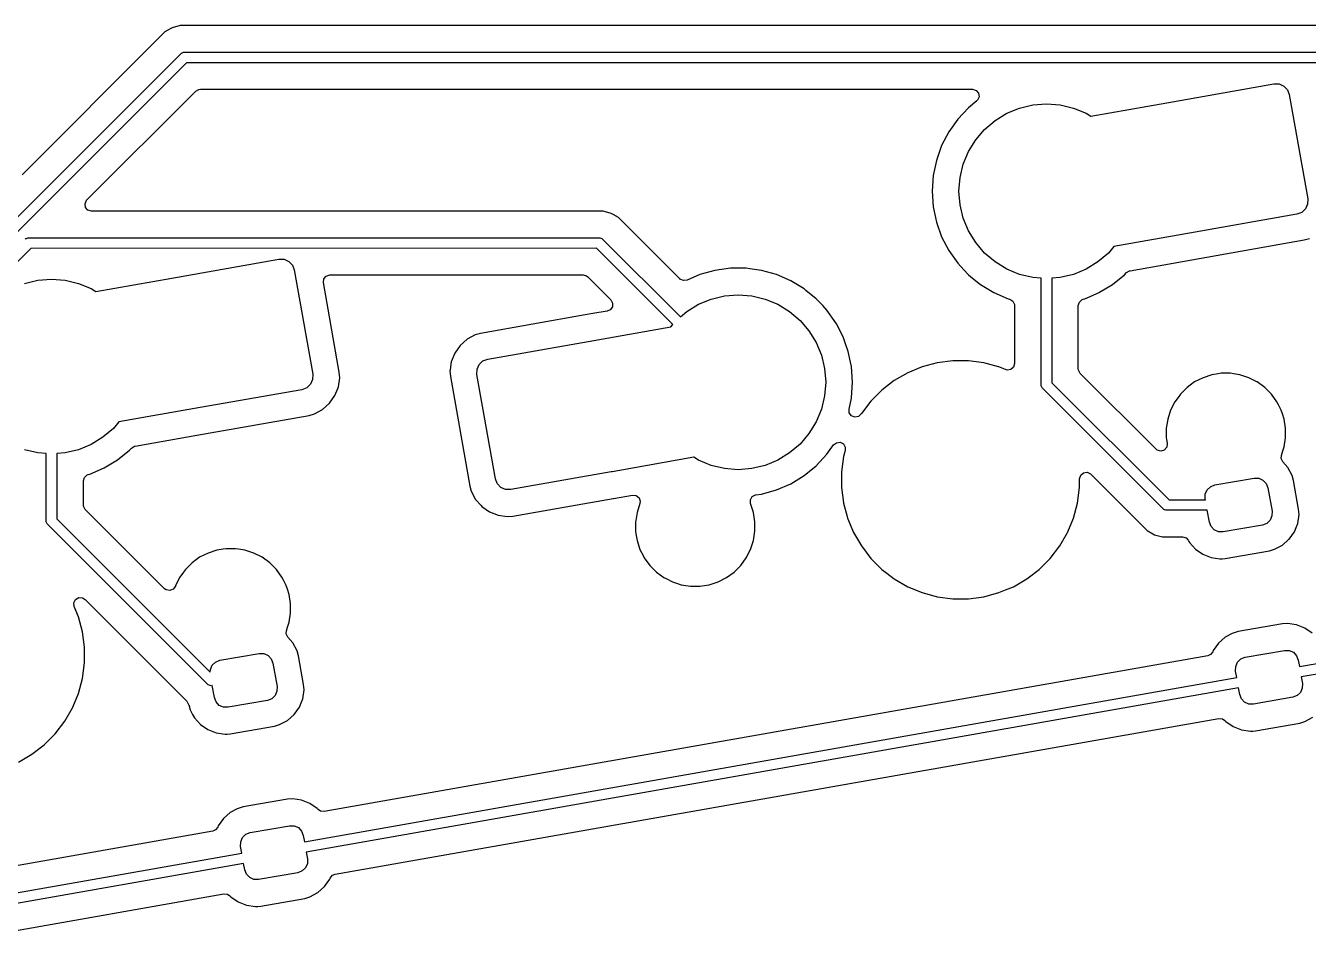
# Model space of a CAD drawing. Header units: millimetres. Extents: x 46 to 4458, y 59 to 1499.
# Drawn here: x 1895.84 to 1920.02, y 873.28 to 890.73 of the extents above; entities that cross this region are included whole.
import ezdxf

# ---------------------------------------------------------------- set-up
doc = ezdxf.new("R2010")
doc.units = ezdxf.units.MM
doc.layers.add('BLACK', color=7, linetype='Continuous')

msp = doc.modelspace()

# ---------------------------------------------------------------- linework, layer by layer
at = {"layer": 'BLACK', "linetype": 'Continuous'}
for p, q in [((1898.39933, 890.54836), (1898.34963, 890.49865)), ((1898.46143, 890.61046), (1898.39933, 890.54836)), ((1898.57456, 890.67577), (1898.46143, 890.61046)), ((1898.46143, 890.61046), (1898.46143, 890.61046)), ((1898.59836, 890.68951), (1898.57456, 890.67577)), ((1898.57456, 890.67577), (1898.57456, 890.67577)), ((1898.75109, 890.73044), (1898.59836, 890.68951)), ((1898.59836, 890.68951), (1898.59836, 890.68951)), ((1925.12639, 890.73044), (1898.75109, 890.73044)), ((1898.34963, 890.49865), (1895.76722, 887.91624)), ((1898.34963, 890.49865), (1898.34963, 890.49865)), ((1893.39142, 884.82994), (1898.75944, 890.20065)), ((1898.86888, 890.02994), (1893.50086, 884.65923)), ((1898.75944, 890.20065), (1898.77459, 890.21308)), ((1898.77459, 890.21308), (1898.78515, 890.21746)), ((1898.78515, 890.21746), (1898.81064, 890.22802)), ((1898.81064, 890.22802), (1925.21306, 890.22994)), ((1925.16975, 890.03185), (1898.86888, 890.02994)), ((1917.35316, 889.27685), (1919.37201, 889.63282)), ((1919.37201, 889.63282), (1919.46953, 889.6307)), ((1919.46953, 889.6307), (1919.55882, 889.59141)), ((1919.55882, 889.59141), (1919.62627, 889.52095)), ((1896.99073, 887.44128), (1899.04256, 889.49312)), ((1899.04256, 889.49312), (1899.10389, 889.5266)), ((1899.10389, 889.5266), (1899.13024, 889.52944)), ((1899.13024, 889.52944), (1913.6896, 889.52944)), ((1913.76785, 889.30925), (1913.61232, 889.18271)), ((1913.6896, 889.52944), (1913.75664, 889.50975)), ((1913.75664, 889.50975), (1913.80239, 889.45695)), ((1913.78331, 889.32423), (1913.76785, 889.30925)), ((1913.81234, 889.38779), (1913.78331, 889.32423)), ((1913.80239, 889.45695), (1913.81234, 889.38779)), ((1919.62627, 889.52095), (1919.66163, 889.43003)), ((1919.66163, 889.43003), (1920.00892, 887.46042)), ((1913.61232, 889.18271), (1913.41151, 888.9677)), ((1914.11373, 888.94225), (1914.33449, 889.07754)), ((1914.33449, 889.07754), (1914.5737, 889.17662)), ((1914.5737, 889.17662), (1914.82546, 889.23706)), ((1914.82546, 889.23706), (1915.08358, 889.25737)), ((1915.08358, 889.25737), (1915.34169, 889.23706)), ((1915.34169, 889.23706), (1915.59345, 889.17662)), ((1915.59345, 889.17662), (1915.83266, 889.07754)), ((1915.83266, 889.07754), (1915.91984, 889.02411)), ((1915.91984, 889.02411), (1917.35315, 889.27684)), ((1917.35315, 889.27684), (1917.35316, 889.27685)), ((1913.41151, 888.9677), (1913.24186, 888.72736)), ((1913.91685, 888.7741), (1914.11373, 888.94225)), ((1913.24185, 888.72735), (1913.1065, 888.46614)), ((1913.24186, 888.72736), (1913.24185, 888.72735)), ((1913.61342, 888.35646), (1913.7487, 888.57722)), ((1913.7487, 888.57722), (1913.91685, 888.7741)), ((1913.1065, 888.46614), (1913.00799, 888.18893)), ((1913.51433, 888.11725), (1913.61342, 888.35646)), ((1913.00798, 888.18892), (1912.94813, 887.90089)), ((1913.00799, 888.18893), (1913.00798, 888.18892)), ((1913.45389, 887.86549), (1913.51433, 888.11725)), ((1912.94813, 887.90089), (1912.92805, 887.60737)), ((1912.94813, 887.90089), (1912.94813, 887.90089)), ((1913.43358, 887.60737), (1913.45389, 887.86549)), ((1912.92805, 887.60737), (1912.94813, 887.31386)), ((1913.45389, 887.34926), (1913.43358, 887.60737)), ((1896.95567, 887.37125), (1896.9847, 887.43481)), ((1896.96562, 887.30209), (1896.95567, 887.37125)), ((1896.9847, 887.43481), (1896.99073, 887.44128)), ((1920.00679, 887.3629), (1919.96751, 887.27361)), ((1920.00892, 887.46042), (1920.00679, 887.3629)), ((1897.01137, 887.24929), (1896.96562, 887.30209)), ((1897.07841, 887.2296), (1897.01137, 887.24929)), ((1906.55864, 887.2296), (1897.07841, 887.2296)), ((1906.55865, 887.2296), (1906.55864, 887.2296)), ((1906.56625, 887.2296), (1906.55865, 887.2296)), ((1906.72436, 887.2296), (1906.56625, 887.2296)), ((1906.87709, 887.18868), (1906.72436, 887.2296)), ((1906.91048, 887.16941), (1906.87709, 887.18868)), ((1906.87709, 887.18868), (1906.87709, 887.18868)), ((1906.87709, 887.18868), (1906.87709, 887.18868)), ((1906.91048, 887.1694), (1906.91048, 887.16941)), ((1907.01402, 887.10963), (1906.91048, 887.1694)), ((1912.94813, 887.31386), (1912.94813, 887.31386)), ((1912.94813, 887.31386), (1913.00798, 887.02583)), ((1913.51433, 887.0975), (1913.45389, 887.34926)), ((1919.80613, 887.17081), (1917.88576, 886.83219)), ((1919.89704, 887.20616), (1919.80613, 887.17081)), ((1919.96751, 887.27361), (1919.89704, 887.20616)), ((1907.01402, 887.10962), (1907.01402, 887.10963)), ((1907.1329, 886.99075), (1907.01402, 887.10962)), ((1908.1689, 885.95474), (1907.1329, 886.99075)), ((1907.1329, 886.99075), (1907.1329, 886.99075)), ((1913.00798, 887.02583), (1913.00799, 887.02582)), ((1913.00799, 887.02582), (1913.1065, 886.74861)), ((1913.61342, 886.85829), (1913.51433, 887.0975)), ((1895.82429, 886.69981), (1895.83944, 886.71225)), ((1895.83944, 886.71225), (1895.85273, 886.71775)), ((1895.85273, 886.71775), (1895.87549, 886.72718)), ((1895.87549, 886.72718), (1906.64531, 886.7291)), ((1906.64531, 886.7291), (1906.66482, 886.72718)), ((1906.66482, 886.72718), (1906.70086, 886.71225)), ((1906.70086, 886.71225), (1908.18002, 885.23462)), ((1913.1065, 886.74861), (1913.24185, 886.4874)), ((1913.7487, 886.63753), (1913.61342, 886.85829)), ((1913.91685, 886.44065), (1913.7487, 886.63753)), ((1917.88576, 886.83219), (1916.35404, 886.56211)), ((1917.82494, 886.31325), (1919.94229, 886.68659)), ((1917.88576, 886.83219), (1917.88576, 886.83219)), ((1919.94229, 886.68659), (1920.04169, 886.71478)), ((1895.93376, 886.52911), (1893.66654, 884.25923)), ((1906.602, 886.53101), (1895.93376, 886.52911)), ((1908.03994, 885.09456), (1906.602, 886.53101)), ((1913.24185, 886.4874), (1913.24186, 886.48739)), ((1913.24186, 886.48739), (1913.41151, 886.24705)), ((1914.11373, 886.2725), (1913.91685, 886.44065)), ((1916.2503, 886.44065), (1916.05342, 886.2725)), ((1916.35404, 886.56211), (1916.2503, 886.44065)), ((1898.59257, 885.96885), (1900.61142, 886.32483)), ((1900.61142, 886.32483), (1900.70895, 886.3227)), ((1900.70895, 886.3227), (1900.79823, 886.28341)), ((1900.79823, 886.28341), (1900.86568, 886.21295)), ((1900.86568, 886.21295), (1900.90104, 886.12204)), ((1909.12401, 886.1538), (1908.83256, 886.11374)), ((1909.12402, 886.1538), (1909.12401, 886.1538)), ((1909.41821, 886.1538), (1909.12402, 886.1538)), ((1909.4918, 886.14368), (1909.41821, 886.1538)), ((1909.41821, 886.1538), (1909.41821, 886.1538)), ((1913.41151, 886.24705), (1913.46356, 886.19132)), ((1913.46356, 886.19132), (1913.61015, 886.03436)), ((1914.33449, 886.13721), (1914.11373, 886.2725)), ((1916.05342, 886.2725), (1915.83266, 886.13721)), ((1916.65965, 886.10777), (1917.82494, 886.31325)), ((1917.82494, 886.31325), (1917.82494, 886.31325)), ((1895.81311, 885.86862), (1896.06487, 885.92906)), ((1896.06487, 885.92906), (1896.32299, 885.94938)), ((1896.32299, 885.94938), (1896.58111, 885.92906)), ((1896.58111, 885.92906), (1896.83287, 885.86862)), ((1897.15925, 885.71612), (1898.59256, 885.96885)), ((1898.59256, 885.96885), (1898.59257, 885.96885)), ((1900.90104, 886.12204), (1901.24833, 884.15242)), ((1901.45139, 885.88307), (1901.45914, 885.95251)), ((1901.45914, 885.95251), (1901.5032, 886.00674)), ((1901.5032, 886.00674), (1901.56958, 886.02854)), ((1901.56958, 886.02854), (1901.57351, 886.0286)), ((1901.57351, 886.0286), (1906.34521, 886.0286)), ((1906.34521, 886.0286), (1906.41225, 886.00892)), ((1906.41225, 886.00892), (1906.43289, 885.99228)), ((1906.43289, 885.99228), (1906.86968, 885.5555)), ((1908.17365, 885.95024), (1908.1689, 885.95474)), ((1908.23665, 885.92004), (1908.17365, 885.95024)), ((1908.30598, 885.92869), (1908.23665, 885.92004)), ((1908.54927, 886.03436), (1908.30598, 885.92869)), ((1908.83255, 886.11374), (1908.54927, 886.03436)), ((1908.83256, 886.11374), (1908.83255, 886.11374)), ((1909.70967, 886.11374), (1909.4918, 886.14368)), ((1909.99296, 886.03436), (1909.70967, 886.11374)), ((1909.70967, 886.11374), (1909.70967, 886.11374)), ((1909.70967, 886.11374), (1909.70967, 886.11374)), ((1910.26279, 885.91716), (1909.99296, 886.03436)), ((1910.51416, 885.7643), (1910.26279, 885.91716)), ((1910.26279, 885.91716), (1910.26279, 885.91716)), ((1913.61015, 886.03436), (1913.61232, 886.03204)), ((1913.61232, 886.03204), (1913.69135, 885.96774)), ((1913.69135, 885.96774), (1913.84053, 885.84638)), ((1914.5737, 886.03813), (1914.33449, 886.13721)), ((1914.82546, 885.97769), (1914.5737, 886.03813)), ((1914.98444, 885.96518), (1914.82546, 885.97769)), ((1914.9855, 883.93497), (1914.98444, 885.96518)), ((1915.34169, 885.97769), (1915.18252, 885.96516)), ((1915.18252, 885.96516), (1915.18356, 883.99326)), ((1915.59345, 886.03813), (1915.34169, 885.97769)), ((1915.83266, 886.13721), (1915.59345, 886.03813)), ((1916.32663, 885.84638), (1916.55484, 886.03204)), ((1916.55484, 886.03204), (1916.59057, 886.0703)), ((1916.59057, 886.0703), (1916.65071, 886.10586)), ((1916.65071, 886.10586), (1916.65965, 886.10777)), ((1896.83287, 885.86862), (1897.07207, 885.76954)), ((1897.07207, 885.76954), (1897.15925, 885.71612)), ((1901.74991, 884.19008), (1901.45139, 885.88307)), ((1910.549, 885.73596), (1910.51416, 885.7643)), ((1910.51416, 885.7643), (1910.51416, 885.7643)), ((1910.51416, 885.7643), (1910.51416, 885.7643)), ((1910.74237, 885.57864), (1910.549, 885.73596)), ((1913.84053, 885.84638), (1913.84053, 885.84637)), ((1913.84053, 885.84637), (1913.84053, 885.84637)), ((1913.84053, 885.84637), (1914.0919, 885.69351)), ((1914.0919, 885.69351), (1914.0919, 885.69351)), ((1914.0919, 885.69351), (1914.36173, 885.57631)), ((1915.80542, 885.57631), (1916.07525, 885.69351)), ((1916.07525, 885.69351), (1916.07526, 885.69351)), ((1916.07526, 885.69351), (1916.08632, 885.70024)), ((1916.08632, 885.70024), (1916.32663, 885.84638)), ((1906.89818, 885.42448), (1906.85631, 885.36855)), ((1906.86968, 885.5555), (1906.90316, 885.49417)), ((1906.90316, 885.49417), (1906.89818, 885.42448)), ((1908.30127, 885.33817), (1908.52203, 885.47346)), ((1908.52203, 885.47346), (1908.76124, 885.57254)), ((1908.76124, 885.57254), (1909.013, 885.63298)), ((1909.013, 885.63298), (1909.27111, 885.6533)), ((1909.27111, 885.6533), (1909.52923, 885.63298)), ((1909.52923, 885.63298), (1909.78099, 885.57254)), ((1909.78099, 885.57254), (1910.0202, 885.47346)), ((1910.0202, 885.47346), (1910.24096, 885.33817)), ((1910.74237, 885.57863), (1910.74237, 885.57864)), ((1910.86453, 885.44783), (1910.74237, 885.57863)), ((1910.74237, 885.57863), (1910.74237, 885.57863)), ((1910.94318, 885.36362), (1910.86453, 885.44783)), ((1914.36173, 885.57631), (1914.39253, 885.56768)), ((1914.39253, 885.56768), (1914.45177, 885.53064)), ((1914.45177, 885.53064), (1914.48159, 885.46745)), ((1914.48159, 885.46745), (1914.48308, 885.44828)), ((1914.48308, 885.44828), (1914.48308, 884.35639)), ((1915.68408, 885.44828), (1915.70376, 885.51532)), ((1915.68408, 884.25458), (1915.68408, 885.44828)), ((1915.70376, 885.51532), (1915.75657, 885.56107)), ((1915.75657, 885.56107), (1915.77462, 885.56768)), ((1915.77462, 885.56768), (1915.80542, 885.57631)), ((1915.80542, 885.57631), (1915.80542, 885.57631)), ((1906.38468, 885.27184), (1904.41241, 884.92408)), ((1906.52975, 885.29742), (1906.38468, 885.27184)), ((1906.53128, 885.29769), (1906.52975, 885.29743)), ((1906.52975, 885.29743), (1906.52975, 885.29742)), ((1906.53129, 885.2977), (1906.53128, 885.29769)), ((1906.80353, 885.3457), (1906.53129, 885.2977)), ((1906.85631, 885.36855), (1906.80353, 885.3457)), ((1908.18002, 885.23462), (1908.30127, 885.33817)), ((1910.24096, 885.33817), (1910.43784, 885.17002)), ((1911.11283, 885.12328), (1910.94318, 885.36362)), ((1906.44431, 884.77414), (1908.00065, 885.04856)), ((1908.00065, 885.04856), (1908.03994, 885.09456)), ((1910.43784, 885.17002), (1910.60599, 884.97314)), ((1910.60599, 884.97314), (1910.74127, 884.75238)), ((1911.11283, 885.12327), (1911.11283, 885.12328)), ((1911.1217, 885.10616), (1911.11283, 885.12327)), ((1911.24819, 884.86206), (1911.1217, 885.10616)), ((1904.15857, 884.81262), (1904.02751, 884.69599)), ((1904.313, 884.89589), (1904.15857, 884.81262)), ((1904.15857, 884.81262), (1904.15857, 884.81262)), ((1904.15857, 884.81262), (1904.15857, 884.81262)), ((1904.15857, 884.81262), (1904.15857, 884.81262)), ((1904.4124, 884.92408), (1904.313, 884.89589)), ((1904.313, 884.89589), (1904.313, 884.89589)), ((1904.313, 884.89589), (1904.313, 884.89589)), ((1904.41241, 884.92408), (1904.4124, 884.92408)), ((1904.54856, 884.43987), (1906.44431, 884.77414)), ((1910.74127, 884.75238), (1910.84036, 884.51317)), ((1911.28981, 884.74495), (1911.24819, 884.86206)), ((1911.3467, 884.58486), (1911.28981, 884.74495)), ((1903.92688, 884.55227), (1903.86211, 884.38923)), ((1904.02751, 884.69599), (1903.92688, 884.55228)), ((1903.92688, 884.55228), (1903.92688, 884.55227)), ((1904.02751, 884.69599), (1904.02751, 884.69599)), ((1910.84036, 884.51317), (1910.9008, 884.26141)), ((1911.34671, 884.58484), (1911.3467, 884.58486)), ((1911.38896, 884.38153), (1911.34671, 884.58484)), ((1903.83834, 884.22696), (1903.83668, 884.21564)), ((1903.83668, 884.21564), (1903.84419, 884.1126)), ((1903.84803, 884.29312), (1903.83834, 884.22696)), ((1903.86211, 884.38923), (1903.84803, 884.29312)), ((1904.34577, 884.15025), (1904.3479, 884.24777)), ((1904.3479, 884.24777), (1904.38718, 884.33706)), ((1904.38718, 884.33706), (1904.45765, 884.40451)), ((1904.45765, 884.40451), (1904.54856, 884.43987)), ((1910.9008, 884.26141), (1910.92111, 884.0033)), ((1911.40656, 884.29681), (1911.38896, 884.38153)), ((1911.42664, 884.0033), (1911.40656, 884.29681)), ((1912.7413, 884.29333), (1912.4695, 884.18075)), ((1913.0255, 884.36948), (1912.7413, 884.29333)), ((1913.31718, 884.40788), (1913.0255, 884.36948)), ((1913.31719, 884.40788), (1913.31718, 884.40788)), ((1913.6114, 884.40788), (1913.31719, 884.40788)), ((1913.31719, 884.40788), (1913.31719, 884.40788)), ((1913.61141, 884.40788), (1913.6114, 884.40788)), ((1913.90309, 884.36948), (1913.61141, 884.40788)), ((1913.61141, 884.40788), (1913.61141, 884.40788)), ((1913.9031, 884.36948), (1913.90309, 884.36948)), ((1914.17794, 884.29584), (1913.9031, 884.36948)), ((1913.9031, 884.36948), (1913.9031, 884.36948)), ((1914.18729, 884.29333), (1914.17794, 884.29584)), ((1914.31162, 884.24183), (1914.18729, 884.29333)), ((1914.34143, 884.23366), (1914.31162, 884.24183)), ((1914.41059, 884.2436), (1914.34143, 884.23366)), ((1914.46339, 884.28935), (1914.41059, 884.2436)), ((1914.48308, 884.35639), (1914.46339, 884.28935)), ((1915.68691, 884.22822), (1915.68408, 884.25458)), ((1915.7204, 884.1669), (1915.68691, 884.22822)), ((1901.24621, 884.0549), (1901.20692, 883.96561)), ((1901.24833, 884.15242), (1901.24621, 884.0549)), ((1901.73199, 883.91344), (1901.75742, 884.08703)), ((1901.75742, 884.08703), (1901.74991, 884.19008)), ((1903.84419, 884.1126), (1904.20885, 882.04449)), ((1904.69306, 882.18064), (1904.34577, 884.15025)), ((1910.92111, 884.0033), (1910.9008, 883.74518)), ((1911.40656, 883.70979), (1911.42664, 884.0033)), ((1912.21469, 884.03363), (1911.98129, 883.85454)), ((1912.21471, 884.03364), (1912.21469, 884.03363)), ((1912.46949, 884.18074), (1912.21471, 884.03364)), ((1912.4695, 884.18075), (1912.46949, 884.18074)), ((1915.18356, 883.99326), (1917.39469, 881.78475)), ((1917.14918, 882.73811), (1915.7204, 884.1669)), ((1917.87723, 884.00823), (1917.79546, 883.94882)), ((1918.03508, 884.08866), (1917.87723, 884.00823)), ((1918.20356, 884.1434), (1918.03508, 884.08866)), ((1918.03508, 884.08866), (1918.03508, 884.08866)), ((1918.3224, 884.16223), (1918.20356, 884.1434)), ((1918.37854, 884.17112), (1918.3224, 884.16223)), ((1918.5557, 884.17112), (1918.37854, 884.17112)), ((1918.61185, 884.16222), (1918.5557, 884.17112)), ((1918.73068, 884.1434), (1918.61185, 884.16222)), ((1918.89916, 884.08866), (1918.73068, 884.1434)), ((1919.05055, 884.01152), (1918.89916, 884.08866)), ((1918.89916, 884.08866), (1918.89916, 884.08866)), ((1919.05701, 884.00823), (1919.05055, 884.01152)), ((1919.20033, 883.9041), (1919.05701, 884.00823)), ((1901.04554, 883.86281), (1899.12517, 883.52419)), ((1901.13646, 883.89816), (1901.04554, 883.86281)), ((1901.20692, 883.96561), (1901.13646, 883.89816)), ((1901.56659, 883.60668), (1901.66722, 883.7504)), ((1901.66722, 883.7504), (1901.72078, 883.88522)), ((1901.72078, 883.88522), (1901.73199, 883.91344)), ((1901.73199, 883.91344), (1901.73199, 883.91344)), ((1901.73199, 883.91344), (1901.73199, 883.91344)), ((1910.9008, 883.74518), (1910.84036, 883.49342)), ((1911.98128, 883.85453), (1911.77325, 883.6465)), ((1911.98129, 883.85454), (1911.98128, 883.85453)), ((1915.00043, 883.89892), (1914.9855, 883.93497)), ((1915.01287, 883.88377), (1915.00043, 883.89892)), ((1917.29592, 881.60344), (1915.01287, 883.88377)), ((1917.60864, 883.77883), (1917.56432, 883.71783)), ((1917.7339, 883.9041), (1917.60864, 883.77883)), ((1917.60864, 883.77883), (1917.60864, 883.77883)), ((1917.60864, 883.77883), (1917.60864, 883.77883)), ((1917.73391, 883.9041), (1917.7339, 883.9041)), ((1917.7339, 883.9041), (1917.7339, 883.9041)), ((1917.79546, 883.94882), (1917.73391, 883.9041)), ((1919.3256, 883.77883), (1919.20033, 883.9041)), ((1919.42973, 883.63551), (1919.3256, 883.77883)), ((1899.12517, 883.52419), (1897.59345, 883.25411)), ((1899.12517, 883.52419), (1899.12517, 883.52419)), ((1901.28111, 883.40679), (1901.43553, 883.49005)), ((1901.43553, 883.49005), (1901.56659, 883.60668)), ((1910.84036, 883.49342), (1910.74127, 883.25421)), ((1911.36173, 883.49404), (1911.40491, 883.70184)), ((1911.36595, 883.42826), (1911.36173, 883.49404)), ((1911.40491, 883.70184), (1911.40656, 883.70979)), ((1911.77325, 883.64649), (1911.59415, 883.41309)), ((1911.77325, 883.6465), (1911.77325, 883.64649)), ((1917.50451, 883.63551), (1917.42408, 883.47766)), ((1917.56432, 883.71783), (1917.50451, 883.63551)), ((1919.46014, 883.57583), (1919.42973, 883.63551)), ((1919.51016, 883.47766), (1919.46014, 883.57583)), ((1897.59345, 883.25411), (1897.48972, 883.13265)), ((1899.06435, 883.00525), (1901.1817, 883.3786)), ((1901.1817, 883.3786), (1901.28111, 883.40679)), ((1910.74127, 883.25421), (1910.60599, 883.03345)), ((1911.40648, 883.37135), (1911.36595, 883.42826)), ((1911.47134, 883.34537), (1911.40648, 883.37135)), ((1911.53995, 883.35859), (1911.47134, 883.34537)), ((1911.59052, 883.40681), (1911.53995, 883.35859)), ((1911.59414, 883.41307), (1911.59052, 883.40681)), ((1911.59415, 883.41309), (1911.59414, 883.41307)), ((1917.36933, 883.30917), (1917.34679, 883.16684)), ((1917.42408, 883.47766), (1917.36933, 883.30917)), ((1917.42408, 883.47766), (1917.42408, 883.47766)), ((1919.53279, 883.40802), (1919.51016, 883.47766)), ((1919.51016, 883.47766), (1919.51016, 883.47766)), ((1919.56491, 883.30917), (1919.53279, 883.40802)), ((1919.59262, 883.1342), (1919.56491, 883.30917)), ((1897.48972, 883.13265), (1897.29284, 882.9645)), ((1910.60599, 883.03345), (1910.43784, 882.83657)), ((1917.34679, 883.16684), (1917.34162, 883.1342)), ((1917.34162, 883.1342), (1917.34162, 882.95704)), ((1919.59262, 882.95704), (1919.59262, 883.1342)), ((1897.07207, 882.82922), (1896.83287, 882.73013)), ((1897.29284, 882.9645), (1897.07207, 882.82922)), ((1897.82998, 882.7623), (1897.89012, 882.79786)), ((1897.89012, 882.79786), (1897.89906, 882.79978)), ((1897.89906, 882.79978), (1899.06435, 883.00525)), ((1899.06435, 883.00525), (1899.06435, 883.00525)), ((1910.43784, 882.83657), (1910.24096, 882.66842)), ((1910.94318, 882.64297), (1911.06759, 882.81922)), ((1911.06759, 882.81922), (1911.12233, 882.86264)), ((1911.12233, 882.86264), (1911.19185, 882.86957)), ((1911.19185, 882.86957), (1911.25409, 882.83781)), ((1911.25409, 882.83781), (1911.28927, 882.77745)), ((1911.28927, 882.77745), (1911.28867, 882.71562)), ((1917.35038, 882.7759), (1917.30538, 882.72244)), ((1917.34162, 882.95704), (1917.34604, 882.92912)), ((1917.34604, 882.92912), (1917.35934, 882.84519)), ((1917.35934, 882.84519), (1917.35038, 882.7759)), ((1919.54125, 882.70925), (1919.56491, 882.78206)), ((1919.56491, 882.78206), (1919.59262, 882.95704)), ((1896.06487, 882.66969), (1895.81311, 882.73013)), ((1896.22407, 882.65716), (1896.06487, 882.66969)), ((1896.22491, 881.36993), (1896.22407, 882.65716)), ((1896.58111, 882.66969), (1896.42216, 882.65718)), ((1896.42216, 882.65718), (1896.42296, 881.42752)), ((1896.83287, 882.73013), (1896.58111, 882.66969)), ((1897.31673, 882.38677), (1897.56604, 882.53838)), ((1897.56604, 882.53838), (1897.79425, 882.72404)), ((1897.79425, 882.72404), (1897.82998, 882.7623)), ((1908.43485, 882.58656), (1907.00153, 882.33383)), ((1908.52203, 882.53314), (1908.43485, 882.58656)), ((1908.76124, 882.43405), (1908.52203, 882.53314)), ((1910.0202, 882.53314), (1909.78099, 882.43405)), ((1910.24096, 882.66842), (1910.0202, 882.53314)), ((1910.74237, 882.42796), (1910.94318, 882.64297)), ((1911.2583, 882.60228), (1911.2199, 882.3106)), ((1911.28867, 882.71562), (1911.2583, 882.60229)), ((1911.2583, 882.60229), (1911.2583, 882.60228)), ((1917.17132, 882.72053), (1917.14918, 882.73811)), ((1917.23863, 882.70181), (1917.17132, 882.72053)), ((1917.30538, 882.72244), (1917.23863, 882.70181)), ((1919.50837, 882.56452), (1919.51293, 882.6221)), ((1919.53823, 882.50135), (1919.50837, 882.56452)), ((1919.51293, 882.6221), (1919.54125, 882.70925)), ((1897.04483, 882.26831), (1897.31466, 882.38551)), ((1897.31466, 882.38551), (1897.31467, 882.38552)), ((1897.31467, 882.38552), (1897.31673, 882.38677)), ((1906.87843, 882.31212), (1904.98268, 881.97785)), ((1906.89651, 882.31531), (1906.87843, 882.31212)), ((1907.00153, 882.33383), (1906.89651, 882.31531)), ((1907.00153, 882.33383), (1907.00153, 882.33383)), ((1909.013, 882.37361), (1908.76124, 882.43405)), ((1909.27111, 882.3533), (1909.013, 882.37361)), ((1909.52923, 882.37361), (1909.27111, 882.3533)), ((1909.78099, 882.43405), (1909.52923, 882.37361)), ((1910.51416, 882.2423), (1910.74237, 882.42796)), ((1911.2199, 882.3106), (1911.2199, 882.31058)), ((1911.2199, 882.31058), (1911.2199, 882.01639)), ((1915.72838, 882.2478), (1915.78119, 882.29356)), ((1915.78119, 882.29356), (1915.85034, 882.3035)), ((1915.85034, 882.3035), (1915.9139, 882.27447)), ((1919.63533, 882.39225), (1919.53823, 882.50135)), ((1919.71582, 882.24297), (1919.63533, 882.39225)), ((1896.92349, 882.14028), (1896.94317, 882.20732)), ((1896.92349, 881.68885), (1896.92349, 882.14028)), ((1896.94317, 882.20732), (1896.99598, 882.25307)), ((1896.99598, 882.25307), (1897.01404, 882.25968)), ((1897.01404, 882.25968), (1897.01427, 882.25975)), ((1897.01427, 882.25975), (1897.04483, 882.26831)), ((1897.04483, 882.26831), (1897.04483, 882.26831)), ((1904.20885, 882.04449), (1904.20885, 882.04447)), ((1904.20885, 882.04447), (1904.23704, 881.94508)), ((1904.72842, 882.08972), (1904.69306, 882.18064)), ((1904.79587, 882.01926), (1904.72842, 882.08972)), ((1909.99295, 881.97223), (1910.2628, 882.08944)), ((1910.2628, 882.08944), (1910.51416, 882.2423)), ((1915.7087, 882.18076), (1915.72838, 882.2478)), ((1915.7087, 882.01638), (1915.7087, 882.18076)), ((1915.9139, 882.27447), (1915.92038, 882.26844)), ((1915.92038, 882.26844), (1916.98276, 881.20606)), ((1918.17749, 882.03281), (1918.25931, 882.06463)), ((1918.25931, 882.06463), (1918.99792, 882.19487)), ((1918.99792, 882.19487), (1919.08569, 882.19295)), ((1919.08569, 882.19295), (1919.16604, 882.15759)), ((1919.16604, 882.15759), (1919.22675, 882.09418)), ((1919.22675, 882.09418), (1919.25857, 882.01235)), ((1919.74307, 882.14687), (1919.71582, 882.24297)), ((1919.838, 881.60849), (1919.74307, 882.14687)), ((1904.23704, 881.94508), (1904.23704, 881.94508)), ((1904.23704, 881.94508), (1904.23704, 881.94507)), ((1904.23704, 881.94507), (1904.32031, 881.79065)), ((1904.88516, 881.97997), (1904.79587, 882.01926)), ((1904.98268, 881.97785), (1904.88516, 881.97997)), ((1905.02034, 881.47627), (1906.91287, 881.80997)), ((1906.91287, 881.80997), (1906.91288, 881.80997)), ((1906.91288, 881.80997), (1906.91819, 881.81091)), ((1906.91819, 881.81091), (1906.9182, 881.81091)), ((1906.9182, 881.81091), (1907.27921, 881.87457)), ((1907.27921, 881.87457), (1907.34865, 881.86682)), ((1907.34865, 881.86682), (1907.40288, 881.82277)), ((1907.40288, 881.82277), (1907.42468, 881.75639)), ((1909.50128, 881.78706), (1909.53736, 881.84689)), ((1909.53736, 881.84689), (1909.60006, 881.87772)), ((1909.60006, 881.87772), (1909.6043, 881.87838)), ((1909.6043, 881.87838), (1909.70967, 881.89286)), ((1909.70967, 881.89286), (1909.99295, 881.97223)), ((1911.2199, 882.01639), (1911.2199, 882.01637)), ((1911.2199, 882.01637), (1911.25826, 881.72498)), ((1915.6703, 881.72468), (1915.7087, 882.01638)), ((1918.0768, 881.80398), (1918.07872, 881.89175)), ((1918.08002, 881.78571), (1918.0768, 881.80398)), ((1918.07872, 881.89175), (1918.11407, 881.9721)), ((1918.11407, 881.9721), (1918.17749, 882.03281)), ((1919.25857, 882.01235), (1919.33671, 881.56919)), ((1896.92632, 881.66249), (1896.92349, 881.68885)), ((1896.95981, 881.60117), (1896.92632, 881.66249)), ((1897.76113, 880.79984), (1896.95981, 881.60117)), ((1904.32031, 881.79065), (1904.42308, 881.67516)), ((1904.42308, 881.67516), (1904.43694, 881.65959)), ((1904.43694, 881.65959), (1904.58065, 881.55896)), ((1904.58065, 881.55896), (1904.7437, 881.49419)), ((1907.41867, 881.71413), (1907.36369, 881.54491)), ((1907.42468, 881.75639), (1907.41867, 881.71413)), ((1909.50327, 881.71721), (1909.50128, 881.78706)), ((1909.50451, 881.7134), (1909.50327, 881.71721)), ((1909.50452, 881.71339), (1909.50451, 881.7134)), ((1909.55926, 881.54491), (1909.50452, 881.71339)), ((1911.25826, 881.72498), (1911.2583, 881.72468)), ((1911.2583, 881.72468), (1911.32687, 881.46876)), ((1915.59415, 881.4405), (1915.6703, 881.72468)), ((1917.33196, 881.5885), (1917.29592, 881.60344)), ((1917.35147, 881.58658), (1917.33196, 881.5885)), ((1918.11494, 881.58765), (1917.35147, 881.58658)), ((1917.39469, 881.78475), (1918.08002, 881.78571)), ((1918.15494, 881.36081), (1918.11494, 881.58765)), ((1919.33671, 881.56919), (1919.3348, 881.48142)), ((1919.84526, 881.50887), (1919.838, 881.60849)), ((1919.85342, 878.63878), (1937.43214, 881.73899)), ((1896.22491, 881.36924), (1896.22491, 881.36993)), ((1896.23984, 881.33319), (1896.22491, 881.36924)), ((1896.25228, 881.31804), (1896.23984, 881.33319)), ((1899.2776, 878.29544), (1896.25228, 881.31804)), ((1896.42296, 881.42752), (1899.31709, 878.536)), ((1904.7437, 881.49419), (1904.7437, 881.49419)), ((1904.7437, 881.49419), (1904.7437, 881.49419)), ((1904.7437, 881.49419), (1904.91729, 881.46876)), ((1904.91729, 881.46876), (1905.02034, 881.47627)), ((1907.33996, 881.39508), (1907.33597, 881.36993)), ((1907.33597, 881.36993), (1907.33597, 881.19277)), ((1907.36369, 881.54491), (1907.33996, 881.39508)), ((1909.58697, 881.36993), (1909.55926, 881.54491)), ((1909.58697, 881.19277), (1909.58697, 881.36993)), ((1911.32687, 881.46876), (1911.33445, 881.44049)), ((1911.33445, 881.44049), (1911.44703, 881.16869)), ((1915.48768, 881.18345), (1915.59414, 881.44049)), ((1915.59414, 881.44049), (1915.59415, 881.4405)), ((1915.59414, 881.44049), (1915.59414, 881.44049)), ((1918.18676, 881.27899), (1918.15494, 881.36081)), ((1919.23602, 881.34036), (1919.1542, 881.30854)), ((1919.29944, 881.40107), (1919.23602, 881.34036)), ((1919.3348, 881.48142), (1919.29944, 881.40107)), ((1919.79033, 881.26467), (1919.82068, 881.34107)), ((1919.82068, 881.34107), (1919.84526, 881.50887)), ((1937.46653, 881.54392), (1919.88782, 878.44371)), ((1907.33597, 881.19277), (1907.34361, 881.14457)), ((1907.34361, 881.14457), (1907.36369, 881.0178)), ((1909.55926, 881.0178), (1909.58697, 881.19277)), ((1911.44703, 881.16869), (1911.44704, 881.16867)), ((1911.44704, 881.16867), (1911.59414, 880.9139)), ((1915.33445, 880.91389), (1915.48156, 881.16868)), ((1915.48156, 881.16868), (1915.48768, 881.18345)), ((1916.98276, 881.20606), (1916.98276, 881.20606)), ((1916.98276, 881.20606), (1916.98276, 881.20606)), ((1916.98276, 881.20606), (1917.08927, 881.14457)), ((1917.08927, 881.14457), (1917.11969, 881.12701)), ((1917.11969, 881.12701), (1917.27242, 881.08608)), ((1917.27242, 881.08608), (1917.27242, 881.08608)), ((1917.27242, 881.08608), (1917.43813, 881.08608)), ((1917.43813, 881.08608), (1917.43814, 881.08608)), ((1917.43814, 881.08608), (1917.64746, 881.08608)), ((1917.64746, 881.08608), (1917.7145, 881.0664)), ((1918.24747, 881.21557), (1918.18676, 881.27899)), ((1918.32782, 881.18022), (1918.24747, 881.21557)), ((1918.41559, 881.1783), (1918.32782, 881.18022)), ((1919.1542, 881.30854), (1918.41559, 881.1783)), ((1919.66079, 881.04453), (1919.75806, 881.18345)), ((1919.75806, 881.18345), (1919.75807, 881.18346)), ((1919.75807, 881.18346), (1919.79033, 881.26467)), ((1919.75807, 881.18346), (1919.75807, 881.18346)), ((1899.44298, 880.83541), (1899.27449, 880.78066)), ((1899.56181, 880.85423), (1899.44298, 880.83541)), ((1899.61795, 880.86312), (1899.56181, 880.85423)), ((1899.79511, 880.86312), (1899.61795, 880.86312)), ((1899.85126, 880.85423), (1899.79511, 880.86312)), ((1899.97009, 880.83541), (1899.85126, 880.85423)), ((1900.13857, 880.78066), (1899.97009, 880.83541)), ((1907.36369, 881.0178), (1907.41843, 880.84931)), ((1907.41843, 880.84931), (1907.41843, 880.84931)), ((1907.41843, 880.84931), (1907.4766, 880.73514)), ((1909.42409, 880.69146), (1909.50452, 880.84931)), ((1909.50452, 880.84931), (1909.55926, 881.0178)), ((1911.59414, 880.9139), (1911.59415, 880.91388)), ((1911.59415, 880.91388), (1911.77325, 880.68048)), ((1915.15535, 880.68047), (1915.33445, 880.91389)), ((1917.7145, 881.0664), (1917.75661, 881.02094)), ((1917.75661, 881.02094), (1917.76976, 880.99654)), ((1917.76976, 880.99654), (1917.77818, 880.98092)), ((1917.77818, 880.98092), (1917.89093, 880.85423)), ((1917.89093, 880.85423), (1917.89093, 880.85423)), ((1917.89093, 880.85423), (1918.02986, 880.75695)), ((1919.28872, 880.82404), (1919.38481, 880.85129)), ((1919.38481, 880.85129), (1919.53409, 880.93178)), ((1919.53409, 880.93178), (1919.64844, 881.03354)), ((1919.64844, 881.03354), (1919.66078, 881.04453)), ((1919.66078, 881.04453), (1919.66078, 881.04453)), ((1919.66078, 881.04453), (1919.66079, 881.04453)), ((1898.45366, 880.10732), (1897.76113, 880.79984)), ((1898.97332, 880.5961), (1898.84805, 880.47084)), ((1899.05845, 880.65795), (1898.97332, 880.5961)), ((1898.97332, 880.5961), (1898.97332, 880.5961)), ((1898.97332, 880.5961), (1898.97332, 880.5961)), ((1899.11664, 880.70023), (1899.05845, 880.65795)), ((1899.27449, 880.78066), (1899.11664, 880.70023)), ((1899.27449, 880.78066), (1899.27449, 880.78066)), ((1900.13858, 880.78066), (1900.13857, 880.78066)), ((1900.28434, 880.70639), (1900.13858, 880.78066)), ((1900.29642, 880.70023), (1900.28434, 880.70639)), ((1900.43975, 880.5961), (1900.29642, 880.70023)), ((1900.56502, 880.47083), (1900.43975, 880.5961)), ((1907.4766, 880.73514), (1907.49886, 880.69146)), ((1907.49886, 880.69146), (1907.60299, 880.54814)), ((1909.31996, 880.54814), (1909.42409, 880.69146)), ((1911.77325, 880.68048), (1911.77325, 880.68047)), ((1911.77325, 880.68047), (1911.98128, 880.47244)), ((1914.94731, 880.47243), (1915.15535, 880.68047)), ((1918.02986, 880.75695), (1918.02986, 880.75695)), ((1918.02986, 880.75695), (1918.18747, 880.69433)), ((1918.18747, 880.69433), (1918.35528, 880.66975)), ((1918.35528, 880.66975), (1918.3991, 880.67295)), ((1918.35528, 880.66975), (1918.35528, 880.66975)), ((1918.35528, 880.66975), (1918.35528, 880.66975)), ((1918.3991, 880.67295), (1918.45489, 880.67701)), ((1918.45489, 880.67701), (1919.28872, 880.82404)), ((1898.81104, 880.41989), (1898.74392, 880.32751)), ((1898.84805, 880.47083), (1898.81104, 880.41989)), ((1898.84805, 880.47084), (1898.84805, 880.47084)), ((1898.84805, 880.47084), (1898.84805, 880.47083)), ((1900.66915, 880.32751), (1900.56502, 880.47083)), ((1907.60299, 880.54814), (1907.72826, 880.42287)), ((1907.72826, 880.42287), (1907.87158, 880.31874)), ((1909.05136, 880.31874), (1909.19469, 880.42287)), ((1909.19469, 880.42287), (1909.31996, 880.54814)), ((1911.98128, 880.47244), (1911.98129, 880.47243)), ((1911.98129, 880.47243), (1912.07336, 880.40179)), ((1912.07336, 880.40179), (1912.2147, 880.29333)), ((1914.71389, 880.29333), (1914.94731, 880.47243)), ((1898.48663, 880.08372), (1898.45366, 880.10732)), ((1898.65927, 880.15668), (1898.61983, 880.099)), ((1898.66349, 880.16966), (1898.65927, 880.15668)), ((1898.74392, 880.32751), (1898.66349, 880.16966)), ((1900.69955, 880.26783), (1900.66915, 880.32751)), ((1900.74958, 880.16966), (1900.69955, 880.26783)), ((1900.7722, 880.10003), (1900.74958, 880.16966)), ((1900.74958, 880.16966), (1900.74958, 880.16966)), ((1907.87158, 880.31874), (1907.91094, 880.29868)), ((1907.91094, 880.29868), (1908.02943, 880.23831)), ((1908.02943, 880.23831), (1908.02943, 880.23831)), ((1908.02943, 880.23831), (1908.10983, 880.21219)), ((1908.10983, 880.21219), (1908.19792, 880.18357)), ((1908.19792, 880.18357), (1908.3729, 880.15585)), ((1908.3729, 880.15585), (1908.3729, 880.15585)), ((1908.3729, 880.15585), (1908.55005, 880.15585)), ((1908.55005, 880.15585), (1908.72503, 880.18357)), ((1908.55005, 880.15585), (1908.55005, 880.15585)), ((1908.72503, 880.18357), (1908.89352, 880.23831)), ((1908.89352, 880.23831), (1909.05136, 880.31874)), ((1912.2147, 880.29333), (1912.21471, 880.29333)), ((1912.21471, 880.29333), (1912.46949, 880.14623)), ((1912.46949, 880.14623), (1912.4695, 880.14622)), ((1912.4695, 880.14622), (1912.7413, 880.03364)), ((1914.3082, 880.08372), (1914.45909, 880.14622)), ((1914.45909, 880.14622), (1914.45909, 880.14622)), ((1914.45909, 880.14622), (1914.4591, 880.14622)), ((1914.4591, 880.14622), (1914.71389, 880.29333)), ((1896.74612, 879.84101), (1896.7774, 879.90349)), ((1896.7774, 879.90349), (1896.83749, 879.93914)), ((1896.83749, 879.93914), (1896.90731, 879.93665)), ((1896.90731, 879.93665), (1896.95583, 879.90667)), ((1896.95583, 879.90667), (1898.87485, 877.98765)), ((1898.55548, 880.0718), (1898.48663, 880.08372)), ((1898.61983, 880.099), (1898.55548, 880.0718)), ((1900.80432, 880.00117), (1900.7722, 880.10003)), ((1900.83203, 879.8262), (1900.80432, 880.00117)), ((1912.7413, 880.03364), (1912.7413, 880.03364)), ((1912.7413, 880.03364), (1912.74131, 880.03363)), ((1912.74131, 880.03363), (1913.0255, 879.95749)), ((1913.0255, 879.95749), (1913.31719, 879.91908)), ((1913.31719, 879.91908), (1913.3172, 879.91908)), ((1913.3172, 879.91908), (1913.6114, 879.91908)), ((1913.6114, 879.91908), (1913.9031, 879.95749)), ((1913.6114, 879.91908), (1913.6114, 879.91908)), ((1913.9031, 879.95749), (1914.18728, 880.03363)), ((1914.18728, 880.03363), (1914.3082, 880.08372)), ((1896.75359, 879.77154), (1896.74612, 879.84101)), ((1896.83356, 879.57847), (1896.75359, 879.77154)), ((1900.80432, 879.47406), (1900.83203, 879.64904)), ((1900.83203, 879.64904), (1900.83203, 879.8262)), ((1896.90971, 879.29429), (1896.83356, 879.57847)), ((1900.75235, 879.3141), (1900.77374, 879.37995)), ((1900.77374, 879.37995), (1900.80432, 879.47406)), ((1919.53165, 879.44629), (1918.69783, 879.29927)), ((1919.53167, 879.44629), (1919.53165, 879.44629)), ((1919.63127, 879.45355), (1919.53167, 879.44629)), ((1919.79907, 879.42897), (1919.63127, 879.45355)), ((1919.79908, 879.42897), (1919.79907, 879.42897)), ((1919.95669, 879.36635), (1919.79908, 879.42897)), ((1896.94811, 879.00259), (1896.90971, 879.29429)), ((1900.74778, 879.25652), (1900.75235, 879.3141)), ((1900.77764, 879.19335), (1900.74778, 879.25652)), ((1900.87474, 879.08425), (1900.77764, 879.19335)), ((1918.45245, 879.19152), (1918.32576, 879.07878)), ((1918.58492, 879.26295), (1918.45245, 879.19152)), ((1918.60174, 879.27201), (1918.58492, 879.26295)), ((1918.69782, 879.29926), (1918.60174, 879.27202)), ((1918.60174, 879.27202), (1918.60174, 879.27201)), ((1918.60174, 879.27201), (1918.60174, 879.27201)), ((1918.60174, 879.27201), (1918.60174, 879.27201)), ((1918.69783, 879.29927), (1918.69782, 879.29926)), ((1920.09562, 879.26907), (1919.95669, 879.36635)), ((1919.95669, 879.36635), (1919.95669, 879.36635)), ((1896.94811, 878.70838), (1896.94811, 879.00259)), ((1900.95523, 878.93497), (1900.87474, 879.08425)), ((1900.98248, 878.83888), (1900.95523, 878.93497)), ((1918.2204, 878.91949), (1918.17735, 878.86446)), ((1918.22849, 878.93985), (1918.2204, 878.91949)), ((1918.32576, 879.07877), (1918.22849, 878.93985)), ((1918.32576, 879.07878), (1918.32576, 879.07877)), ((1918.83235, 878.81476), (1919.57095, 878.945)), ((1919.57095, 878.945), (1919.65872, 878.94308)), ((1919.65872, 878.94308), (1919.73908, 878.90773)), ((1919.73908, 878.90773), (1919.79979, 878.84431)), ((1896.90971, 878.41669), (1896.94811, 878.70838)), ((1899.31813, 878.58375), (1899.35349, 878.6641)), ((1899.35349, 878.6641), (1899.4169, 878.72481)), ((1899.4169, 878.72481), (1899.49872, 878.75663)), ((1899.49872, 878.75663), (1900.23733, 878.88687)), ((1900.23733, 878.88687), (1900.3251, 878.88495)), ((1900.3251, 878.88495), (1900.40546, 878.84959)), ((1900.40546, 878.84959), (1900.46616, 878.78618)), ((1900.46616, 878.78618), (1900.49798, 878.70436)), ((1900.49798, 878.70436), (1900.57612, 878.26119)), ((1901.07742, 878.30049), (1900.98248, 878.83888)), ((1918.12669, 878.84316), (1901.46375, 875.90503)), ((1918.17735, 878.86446), (1918.12669, 878.84316)), ((1918.65175, 878.64188), (1918.68711, 878.72224)), ((1918.68711, 878.72224), (1918.75053, 878.78294)), ((1918.75053, 878.78294), (1918.83235, 878.81476)), ((1919.79979, 878.84431), (1919.83161, 878.76249)), ((1919.83161, 878.76249), (1919.85342, 878.63878)), ((1896.83356, 878.1325), (1896.90971, 878.41669)), ((1899.31709, 878.536), (1899.31813, 878.58375)), ((1901.09294, 875.33015), (1918.67166, 878.43036)), ((1918.64984, 878.55411), (1918.65175, 878.64188)), ((1918.67166, 878.43036), (1918.64984, 878.55411)), ((1919.88782, 878.44371), (1919.90975, 878.31932)), ((1899.31365, 878.28051), (1899.2776, 878.29544)), ((1899.33316, 878.27859), (1899.31365, 878.28051)), ((1899.35453, 878.27865), (1899.33316, 878.27859)), ((1899.39435, 878.05281), (1899.35453, 878.27865)), ((1900.57421, 878.17342), (1900.53885, 878.09307)), ((1900.57612, 878.26119), (1900.57421, 878.17342)), ((1901.06009, 878.03307), (1901.08467, 878.20088)), ((1901.08467, 878.20088), (1901.07742, 878.30049)), ((1918.70605, 878.23529), (1901.12734, 875.13508)), ((1918.72798, 878.11095), (1918.70605, 878.23529)), ((1919.90783, 878.23155), (1919.87248, 878.1512)), ((1919.90975, 878.31932), (1919.90783, 878.23155)), ((1896.72709, 877.87545), (1896.83356, 878.13249)), ((1896.83356, 878.13249), (1896.83356, 878.1325)), ((1896.83356, 878.13249), (1896.83356, 878.13249)), ((1898.87485, 877.98765), (1898.90834, 877.92633)), ((1899.42617, 877.97099), (1899.39435, 878.05281)), ((1899.48688, 877.90758), (1899.42617, 877.97099)), ((1900.39361, 878.00054), (1899.65501, 877.8703)), ((1900.47543, 878.03236), (1900.39361, 878.00054)), ((1900.53885, 878.09307), (1900.47543, 878.03236)), ((1900.99748, 877.87547), (1901.02974, 877.95667)), ((1901.02974, 877.95667), (1901.06009, 878.03307)), ((1918.7598, 878.02913), (1918.72798, 878.11095)), ((1918.82051, 877.96571), (1918.7598, 878.02913)), ((1918.90086, 877.93035), (1918.82051, 877.96571)), ((1918.98863, 877.92844), (1918.90086, 877.93035)), ((1919.72724, 878.05867), (1918.98863, 877.92844)), ((1919.80906, 878.09049), (1919.72724, 878.05867)), ((1919.87248, 878.1512), (1919.80906, 878.09049)), ((1896.57387, 877.60589), (1896.72097, 877.86068)), ((1896.72097, 877.86068), (1896.72709, 877.87545)), ((1898.90834, 877.92633), (1898.90929, 877.92151)), ((1898.90929, 877.92151), (1898.90985, 877.91829)), ((1898.90985, 877.91829), (1898.90986, 877.91829)), ((1898.90986, 877.91829), (1898.9371, 877.82221)), ((1898.9371, 877.82221), (1898.9371, 877.82221)), ((1898.9371, 877.82221), (1898.9371, 877.8222)), ((1898.9371, 877.8222), (1898.9833, 877.73653)), ((1898.9833, 877.73653), (1899.0176, 877.67292)), ((1899.56724, 877.87222), (1899.48688, 877.90758)), ((1899.65501, 877.8703), (1899.56724, 877.87222)), ((1900.77351, 877.62378), (1900.9002, 877.73653)), ((1900.9002, 877.73653), (1900.99748, 877.87546)), ((1900.99748, 877.87546), (1900.99748, 877.87547)), ((1900.99748, 877.87546), (1900.99748, 877.87546)), ((1896.39476, 877.37248), (1896.57387, 877.60589)), ((1899.0176, 877.67292), (1899.13034, 877.54623)), ((1899.13034, 877.54623), (1899.13034, 877.54623)), ((1899.13034, 877.54623), (1899.26927, 877.44895)), ((1899.26927, 877.44895), (1899.26927, 877.44895)), ((1899.26927, 877.44895), (1899.42688, 877.38634)), ((1899.69431, 877.36901), (1900.52813, 877.51604)), ((1900.52813, 877.51604), (1900.62423, 877.54329)), ((1900.62423, 877.54329), (1900.77351, 877.62378)), ((1901.6723, 874.72228), (1918.33525, 877.66041)), ((1918.33525, 877.66041), (1918.40468, 877.65266)), ((1918.40468, 877.65266), (1918.44941, 877.62072)), ((1918.44941, 877.62072), (1918.46397, 877.60436)), ((1918.46397, 877.60436), (1918.60289, 877.50709)), ((1918.60289, 877.50709), (1918.6029, 877.50708)), ((1918.6029, 877.50708), (1918.76051, 877.44447)), ((1918.76051, 877.44447), (1918.92832, 877.41989)), ((1919.02793, 877.42714), (1919.86176, 877.57417)), ((1919.86176, 877.57417), (1919.8992, 877.58479)), ((1919.8992, 877.58479), (1919.95785, 877.60142)), ((1919.95785, 877.60142), (1920.10713, 877.68191)), ((1896.18672, 877.16444), (1896.39476, 877.37248)), ((1899.42688, 877.38634), (1899.59469, 877.36176)), ((1899.59469, 877.36176), (1899.63851, 877.36495)), ((1899.59469, 877.36176), (1899.59469, 877.36176)), ((1899.59469, 877.36176), (1899.59469, 877.36176)), ((1899.63851, 877.36495), (1899.69431, 877.36901)), ((1918.92832, 877.41989), (1918.97213, 877.42308)), ((1918.92832, 877.41989), (1918.92832, 877.41989)), ((1918.92832, 877.41989), (1918.92832, 877.41989)), ((1918.97213, 877.42308), (1919.02793, 877.42714)), ((1895.69851, 876.83823), (1895.95331, 876.98533)), ((1895.95331, 876.98533), (1896.18672, 877.16444)), ((1900.77106, 876.13829), (1899.93725, 875.99127)), ((1900.77108, 876.13829), (1900.77106, 876.13829)), ((1900.87068, 876.14555), (1900.77108, 876.13829)), ((1901.03849, 876.12097), (1900.87068, 876.14555)), ((1901.19611, 876.05835), (1901.03849, 876.12097)), ((1901.03849, 876.12097), (1901.03849, 876.12097)), ((1901.33083, 875.96402), (1901.1961, 876.05835)), ((1901.1961, 876.05835), (1901.19611, 876.05835)), ((1899.56517, 875.77077), (1899.4679, 875.63185)), ((1899.56518, 875.77078), (1899.56517, 875.77077)), ((1899.69187, 875.88352), (1899.56518, 875.77078)), ((1899.82434, 875.95495), (1899.69187, 875.88352)), ((1899.84115, 875.96402), (1899.82434, 875.95495)), ((1899.93724, 875.99126), (1899.84115, 875.96402)), ((1899.84115, 875.96402), (1899.84115, 875.96402)), ((1899.84115, 875.96402), (1899.84115, 875.96402)), ((1899.84115, 875.96402), (1899.84115, 875.96402)), ((1899.93725, 875.99127), (1899.93724, 875.99126)), ((1901.33503, 875.96108), (1901.33083, 875.96402)), ((1901.34959, 875.94472), (1901.33503, 875.96108)), ((1901.33503, 875.96108), (1901.33503, 875.96108)), ((1901.39432, 875.91278), (1901.34959, 875.94472)), ((1901.46375, 875.90503), (1901.39432, 875.91278)), ((1899.36611, 875.53516), (1882.70317, 872.59704)), ((1899.41676, 875.55646), (1899.36611, 875.53516)), ((1899.45981, 875.61149), (1899.41676, 875.55646)), ((1899.4679, 875.63185), (1899.45981, 875.61149)), ((1900.07176, 875.50676), (1900.81037, 875.637)), ((1900.81037, 875.637), (1900.89814, 875.63509)), ((1900.89814, 875.63509), (1900.97849, 875.59973)), ((1900.97849, 875.59973), (1901.0392, 875.53631)), ((1901.0392, 875.53631), (1901.07102, 875.45449)), ((1899.88925, 875.24611), (1899.89117, 875.33388)), ((1899.89117, 875.33388), (1899.92652, 875.41424)), ((1899.92652, 875.41424), (1899.98994, 875.47495)), ((1899.98994, 875.47495), (1900.07176, 875.50676)), ((1901.07102, 875.45449), (1901.09294, 875.33015)), ((1882.33247, 872.02152), (1899.91118, 875.12173)), ((1899.91118, 875.12173), (1899.88925, 875.24611)), ((1901.12734, 875.13508), (1901.14916, 875.01133)), ((1899.94558, 874.92666), (1882.36686, 871.82645)), ((1899.96739, 874.80295), (1899.94558, 874.92666)), ((1899.99921, 874.72113), (1899.96739, 874.80295)), ((1901.11189, 874.8432), (1901.04847, 874.78249)), ((1901.14725, 874.92356), (1901.11189, 874.8432)), ((1901.14916, 875.01133), (1901.14725, 874.92356)), ((1900.05992, 874.65771), (1899.99921, 874.72113)), ((1900.14028, 874.62235), (1900.05992, 874.65771)), ((1900.22805, 874.62044), (1900.14028, 874.62235)), ((1900.96665, 874.75067), (1900.22805, 874.62044)), ((1901.04847, 874.78249), (1900.96665, 874.75067)), ((1901.47324, 874.48666), (1901.57051, 874.62559)), ((1901.57051, 874.62559), (1901.5786, 874.64595)), ((1901.5786, 874.64595), (1901.62164, 874.70098)), ((1901.62164, 874.70098), (1901.6723, 874.72228)), ((1882.91172, 871.41428), (1899.57466, 874.35241)), ((1899.57466, 874.35241), (1899.6441, 874.34466)), ((1899.6441, 874.34466), (1899.68882, 874.31273)), ((1899.68882, 874.31273), (1899.70338, 874.29636)), ((1901.19726, 874.29342), (1901.34654, 874.37391)), ((1901.34654, 874.37391), (1901.47324, 874.48666)), ((1899.70338, 874.29636), (1899.70758, 874.29342)), ((1899.70758, 874.29342), (1899.84231, 874.19909)), ((1899.84231, 874.19909), (1899.84231, 874.19909)), ((1899.84231, 874.19909), (1899.99992, 874.13647)), ((1899.99992, 874.13647), (1900.16773, 874.11189)), ((1900.16773, 874.11189), (1900.21155, 874.11508)), ((1900.16773, 874.11189), (1900.16773, 874.11189)), ((1900.16773, 874.11189), (1900.16773, 874.11189)), ((1900.21155, 874.11508), (1900.26735, 874.11915)), ((1900.26735, 874.11915), (1901.10117, 874.26617)), ((1901.10117, 874.26617), (1901.19726, 874.29342))]:
    msp.add_line(p, q, dxfattribs=at)

doc.saveas('drawing.dxf')
